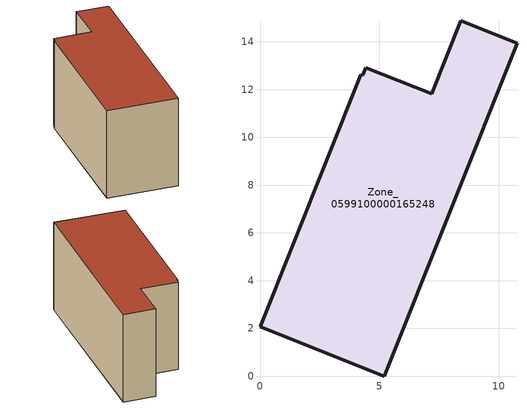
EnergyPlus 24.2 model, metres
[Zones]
Zone_0599100000165248
 floor ground (C_G): 4.29,12.59 4.42,12.92 7.18,11.82 8.4,14.88 10.75,13.94 5.19,0 0,2.08 4.21,12.62 z0
 wall outside (C_F): 10.75,13.94 8.4,14.88 7.18,11.82 4.42,12.92 4.29,12.59 4.21,12.62 0,2.08 5.19,0 10.75,13.94 z0:7.35
 roof outside (C_R): 4.42,12.92 4.29,12.59 4.21,12.62 0,2.08 5.19,0 10.75,13.94 8.4,14.88 7.18,11.82 z7.35
[BUILDING]
Pand.0599100000165248: North Axis=0; Terrain=City; Loads Convergence Tolerance Value=0.04; Temperature Convergence Tolerance Value=0.4; Solar Distribution=FullExterior; Maximum Number of Warmup Days=25; Minimum Number of Warmup Days=1
[Site:Location]
Rotterdam.The.Hague.AP_ZH_NLD Design_Conditions: Latitude=51.96; Longitude=4.45; Time Zone=1; Elevation=-4.5
[SITE:GROUNDTEMPERATURE:BUILDINGSURFACE]
18, 18, 18, 18, 18, 18, 18, 18, 18, 18, 18, 18
[MATERIAL] Thermal Absorptance=0.9; Solar Absorptance=0.7; Visible Absorptance=0.7
Name | Roughness | Thickness | Conductivity | Density | Specific Heat
G.TC.1975-1991 | MediumSmooth | 0.15 | 0.288461 | 540 | 1210
F.TC.1975-1991 | Rough | 0.3 | 0.230769 | 1920 | 840
R.TC.1975-1991 | MediumRough | 0.2 | 0.153846 | 1500 | 1000
[CONSTRUCTION]
C_G: G.TC.1975-1991
C_F: F.TC.1975-1991
C_R: R.TC.1975-1991
[ZONE]
Zone_0599100000165248: Type=1; Multiplier=1; Ceiling Height=Autocalculate; Volume=Autocalculate; Floor Area=autocalculate; Part of Total Floor Area=Yes
[ZONEINFILTRATION:DESIGNFLOWRATE]
Infil_Zone_0599100000165248: Zone or ZoneList or Space or SpaceList=Zone_0599100000165248; Schedule=AlwaysOn; Design Flow Rate Calculation Method=Flow/Area; Flow Rate per Floor Area=0.003; Constant Term Coefficient=1; Temperature Term Coefficient=0; Velocity Term Coefficient=0; Velocity Squared Term Coefficient=0
[HVACTEMPLATE:ZONE:IDEALLOADSAIRSYSTEM]
Zone_0599100000165248: Maximum Heating Supply Air Temperature=50; Minimum Cooling Supply Air Temperature=13; Maximum Heating Supply Air Humidity Ratio=0.0156; Minimum Cooling Supply Air Humidity Ratio=0.0077; Heating Limit=NoLimit; Cooling Limit=NoLimit; Dehumidification Control Type=ConstantSensibleHeatRatio; Cooling Sensible Heat Ratio=0.7; Dehumidification Setpoint=60; Humidification Control Type=None; Humidification Setpoint=30; Outdoor Air Method=None; Outdoor Air Flow Rate per Person=0.00944; Outdoor Air Flow Rate per Zone Floor Area=0; Outdoor Air Flow Rate per Zone=0; Demand Controlled Ventilation Type=None; Outdoor Air Economizer Type=NoEconomizer; Heat Recovery Type=None; Sensible Heat Recovery Effectiveness=0.7; Latent Heat Recovery Effectiveness=0.65
[ZONECONTROL:THERMOSTAT]
ThermostatControl_Zone_0599100000165248: Zone or ZoneList=Zone_0599100000165248; Control Type Schedule=DualSetpointControlType; Control 1=Thermostat_Zone_0599100000165248; Temperature Difference Between Cutout And Setpoint=0
[THERMOSTATSETPOINT:DUALSETPOINT]
Thermostat_Zone_0599100000165248: Heating Setpoint Temperature Schedule=HeatingSetpoint_Zone_0599100000165248; Cooling Setpoint Temperature Schedule=CoolingSetpoint_Zone_0599100000165248
[SCHEDULE:COMPACT]
HeatingSetpoint_Zone_0599100000165248: Through: 12/31, For: AllDays, Until: 24:00, 21
CoolingSetpoint_Zone_0599100000165248: Through: 12/31, For: AllDays, Until: 24:00, 24
DualSetpointControlType: Through: 12/31, For: AllDays, Until: 24:00, 4
AlwaysOn: Through: 12/31, For: AllDays, Until: 24:00, 1
